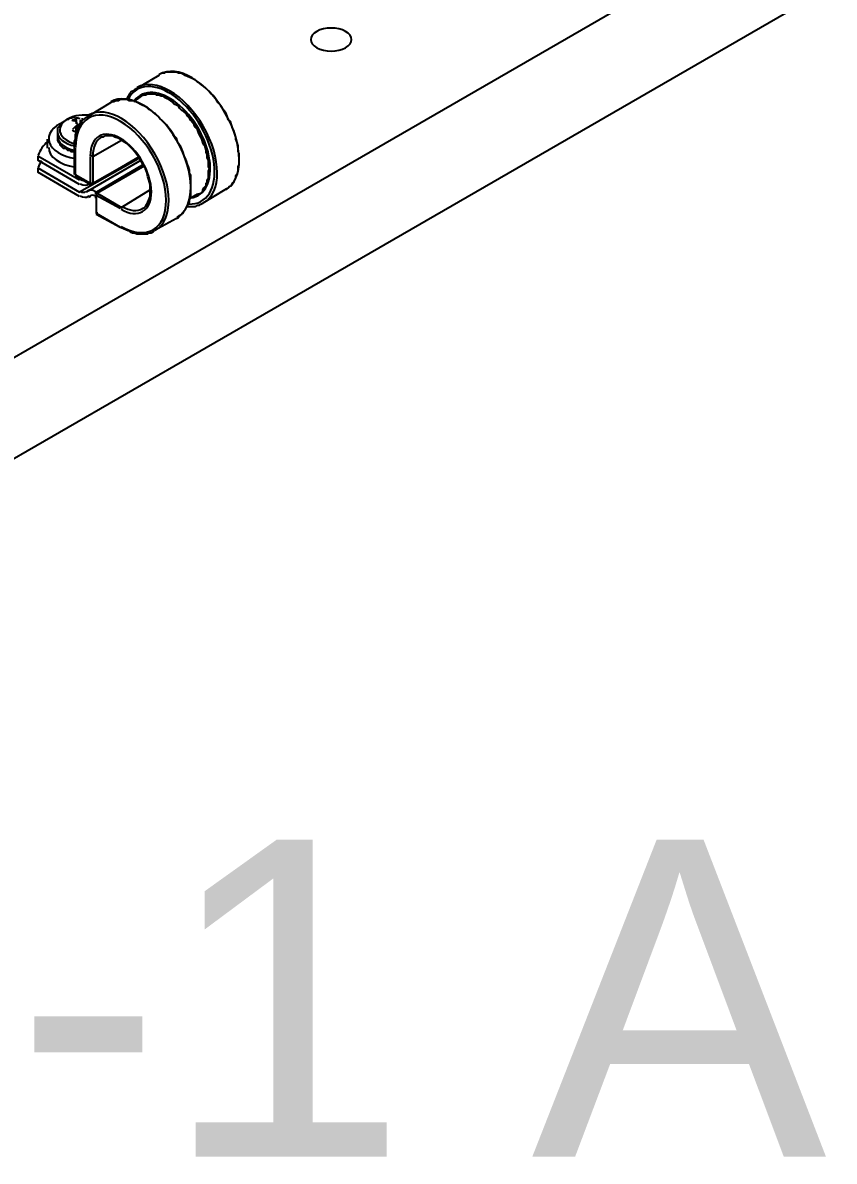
# Model space of a CAD drawing. Header units: millimetres. Extents: x 2758 to 41047, y 670 to 17125.
# Drawn here: x 35674.1 to 35981.1, y 6897.3 to 7328.1 of the extents above; entities that cross this region are included whole.
import ezdxf

# ---------------------------------------------------------------- set-up
doc = ezdxf.new("R2010")
doc.units = ezdxf.units.MM
doc.layers.add('PDF2_Geometría', color=7, linetype='Continuous')
doc.layers.add('PDF2_Texto', color=7, linetype='Continuous')
doc.styles.add('PDF ArialMT', font='arial.ttf')

# ---------------------------------------------------------------- blocks, each defined once
blk = doc.blocks.new('OH3A1-1$-$ASSY$$CENTER$TUB_-_v2$-$copia')
at = {"layer": 'PDF2_Geometría', "lineweight": -3}
for points in [[(15.89675, 7.89672), (19.6091, 10.03996), (19.6091, 9.9633)], [(19.60907, 9.9633), (15.89672, 7.82005), (14.04096, 8.89167), (14.04096, 8.9675), (14.85093, 9.43498)], [(16.90251, 8.62751), (16.88585, 8.61751)], [(16.95251, 8.54084), (16.95334, 8.54167), (16.95501, 8.54251), (16.95584, 8.54334), (16.95751, 8.54417), (16.95834, 8.54584), (16.95918, 8.54667), (16.96001, 8.54834), (16.96084, 8.55001), (16.96084, 8.55167), (16.96168, 8.55251), (16.96251, 8.55501), (16.96251, 8.55667), (16.96251, 8.55834), (16.96334, 8.56001), (16.96334, 8.56167), (16.96334, 8.56417), (16.96334, 8.56584), (16.96334, 8.56834), (16.96251, 8.57001), (16.96251, 8.57251), (16.96251, 8.57417), (16.96168, 8.57667), (16.96084, 8.57917), (16.96084, 8.58084), (16.96001, 8.58334), (16.95918, 8.58584), (16.95834, 8.58751), (16.95751, 8.59001), (16.95668, 8.59251), (16.95501, 8.59417), (16.95418, 8.59667), (16.95334, 8.59917), (16.95168, 8.60084), (16.95001, 8.60334), (16.94918, 8.60501), (16.94751, 8.60667), (16.94584, 8.60917), (16.94501, 8.61084), (16.94334, 8.6125), (16.94168, 8.61417), (16.94001, 8.61584), (16.93835, 8.6175), (16.93668, 8.61917), (16.93501, 8.62), (16.93335, 8.62167), (16.93168, 8.6225), (16.93001, 8.62417), (16.92835, 8.625), (16.92585, 8.62584), (16.92418, 8.62667), (16.92251, 8.6275), (16.92085, 8.62834), (16.91918, 8.62917), (16.91751, 8.62917), (16.91585, 8.63), (16.91418, 8.63), (16.91251, 8.63), (16.91085, 8.63), (16.90918, 8.63), (16.90751, 8.63), (16.90668, 8.62917), (16.90501, 8.62917), (16.90335, 8.62834), (16.90251, 8.6275)], [(16.88585, 8.61751), (16.88418, 8.61667), (16.88335, 8.61584), (16.88168, 8.61501), (16.88085, 8.61417), (16.88001, 8.61334), (16.87918, 8.61167), (16.87835, 8.61001), (16.87751, 8.60917)], [(16.91584, 8.51917), (16.91751, 8.52001), (16.91834, 8.52167), (16.92001, 8.52251), (16.92084, 8.52334), (16.92168, 8.52501), (16.92251, 8.52584), (16.92334, 8.52751), (16.92418, 8.52917), (16.92501, 8.53001), (16.92584, 8.53167), (16.92584, 8.53334), (16.92668, 8.53584), (16.92668, 8.53751), (16.92668, 8.53917), (16.92668, 8.54084), (16.92668, 8.54334), (16.92668, 8.54501), (16.92668, 8.54751), (16.92668, 8.54917), (16.92668, 8.55167), (16.92584, 8.55334), (16.92584, 8.55584), (16.92501, 8.55834), (16.92418, 8.56001), (16.92334, 8.56251), (16.92251, 8.56501), (16.92168, 8.56667), (16.92084, 8.56917), (16.92001, 8.57167), (16.91918, 8.57334), (16.91751, 8.57584), (16.91668, 8.57751), (16.91584, 8.58001), (16.91418, 8.58167), (16.91251, 8.58417), (16.91168, 8.58584), (16.91001, 8.5875), (16.90834, 8.59), (16.90668, 8.59167), (16.90501, 8.59334), (16.90334, 8.595), (16.90168, 8.59667), (16.90001, 8.59834), (16.89835, 8.59917), (16.89668, 8.60084), (16.89501, 8.60167), (16.89335, 8.60334), (16.89168, 8.60417), (16.89001, 8.605), (16.88835, 8.60584), (16.88668, 8.60667), (16.88501, 8.6075), (16.88335, 8.60834), (16.88168, 8.60834), (16.88001, 8.60834), (16.87835, 8.60917), (16.87668, 8.60917), (16.87501, 8.60917), (16.87335, 8.60917), (16.87168, 8.60834), (16.87001, 8.60834), (16.86835, 8.6075), (16.86751, 8.6075), (16.86585, 8.60667)], [(16.88918, 8.61167), (16.88335, 8.60751)], [(16.93168, 8.53751), (16.93418, 8.53834), (16.93501, 8.53917), (16.93584, 8.54001), (16.93584, 8.54084), (16.93668, 8.54251), (16.93751, 8.54334), (16.93834, 8.54417), (16.93834, 8.54584), (16.93918, 8.54667), (16.93918, 8.54834), (16.94001, 8.55001), (16.94001, 8.55167), (16.94001, 8.55334), (16.94001, 8.55501), (16.94084, 8.55667), (16.94001, 8.55834), (16.94001, 8.56001), (16.94001, 8.56167), (16.94001, 8.56334), (16.93918, 8.56501), (16.93918, 8.56751), (16.93834, 8.56917), (16.93834, 8.57084), (16.93751, 8.57334), (16.93668, 8.57501), (16.93584, 8.57667), (16.93501, 8.57917), (16.93418, 8.58084), (16.93334, 8.58251), (16.93251, 8.58417), (16.93168, 8.58667), (16.93001, 8.58834), (16.92918, 8.59001), (16.92834, 8.59167), (16.92668, 8.59334), (16.92584, 8.59501), (16.92418, 8.59667), (16.92334, 8.59834), (16.92168, 8.60001), (16.92001, 8.60084), (16.91835, 8.60251), (16.91751, 8.60417), (16.91585, 8.60501), (16.91418, 8.60584), (16.91251, 8.6075), (16.91168, 8.60834), (16.91001, 8.60917), (16.90835, 8.61), (16.90668, 8.61084), (16.90585, 8.61167), (16.90418, 8.61167), (16.90251, 8.6125), (16.90085, 8.6125), (16.90001, 8.61334), (16.89835, 8.61334), (16.89751, 8.61334), (16.89585, 8.61334), (16.89501, 8.61334), (16.89335, 8.61334), (16.89251, 8.6125), (16.89085, 8.6125), (16.88918, 8.61167)], [(16.86584, 8.60667), (16.84918, 8.59667)], [(16.83918, 8.59584), (16.83751, 8.59584), (16.83668, 8.59501), (16.83501, 8.59501), (16.83418, 8.59417), (16.83251, 8.59417), (16.83168, 8.59334), (16.83084, 8.59251), (16.82918, 8.59167), (16.82834, 8.59084), (16.82751, 8.59001), (16.82751, 8.58917), (16.82668, 8.58834), (16.82584, 8.58751), (16.82584, 8.58584), (16.82584, 8.58501), (16.82584, 8.58417)], [(16.84918, 8.59667), (16.84835, 8.59584), (16.84668, 8.59501), (16.84585, 8.59417), (16.84418, 8.59334), (16.84335, 8.59167), (16.84251, 8.59084), (16.84168, 8.58917), (16.84085, 8.58751), (16.84085, 8.58584), (16.84001, 8.58417), (16.83918, 8.58251), (16.83918, 8.58084), (16.83918, 8.57917), (16.83835, 8.57751), (16.83835, 8.57501), (16.83835, 8.57334)], [(16.83918, 8.59167), (16.83918, 8.59167)], [(16.84001, 8.59417), (16.84001, 8.59084)], [(16.84334, 8.59417), (16.84334, 8.59417)], [(16.84334, 8.59084), (16.84334, 8.59334), (16.84334, 8.59084)], [(16.82584, 8.58417), (16.82584, 8.58084), (16.82584, 8.58001), (16.82584, 8.57917), (16.82584, 8.57834), (16.82668, 8.57667), (16.82751, 8.57584), (16.82751, 8.57501), (16.82834, 8.57417), (16.82918, 8.57334), (16.83001, 8.57251), (16.83168, 8.57251), (16.83251, 8.57167), (16.83334, 8.57084), (16.83501, 8.57084), (16.83584, 8.57001), (16.83751, 8.57001), (16.83834, 8.56917)], [(16.83918, 8.58917), (16.83918, 8.58917)], [(16.84001, 8.58501), (16.84001, 8.58917), (16.84001, 8.58501)], [(16.84084, 8.59001), (16.84084, 8.59084)], [(16.84084, 8.58751), (16.84084, 8.59084)], [(16.84085, 8.58751), (16.84085, 8.59001)], [(16.81835, 8.57251), (16.81835, 8.57917)], [(16.87418, 8.57834), (16.85251, 8.56584)], [(16.89001, 8.52667), (16.89168, 8.52751), (16.89251, 8.52834), (16.89334, 8.53001), (16.89418, 8.53167), (16.89501, 8.53334), (16.89584, 8.53584), (16.89584, 8.53751), (16.89584, 8.54001), (16.89584, 8.54251), (16.89584, 8.54501), (16.89501, 8.54834), (16.89418, 8.55084), (16.89334, 8.55417), (16.89251, 8.55667), (16.89084, 8.55917), (16.88918, 8.56251), (16.88751, 8.56501), (16.88584, 8.56751), (16.88418, 8.57001), (16.88251, 8.57167), (16.88001, 8.57417), (16.87835, 8.57584), (16.87585, 8.57751), (16.87335, 8.57917), (16.87168, 8.58001), (16.86918, 8.58084), (16.86751, 8.58167), (16.86501, 8.58167), (16.86335, 8.58167), (16.86168, 8.58167), (16.86001, 8.58084), (16.85835, 8.58084)], [(16.81085, 8.56667), (16.84251, 8.54834)], [(16.81085, 8.56667), (16.81085, 8.56334)], [(16.83834, 8.57334), (16.83834, 8.55251)], [(16.83918, 8.57251), (16.83918, 8.55251), (16.85085, 8.54584)], [(16.85085, 8.54584), (16.85085, 8.56584)], [(16.88751, 8.56584), (16.85168, 8.54501)], [(16.85251, 8.56584), (16.85251, 8.54584), (16.88751, 8.56584)], [(16.84251, 8.54501), (16.81085, 8.56334)], [(16.81085, 8.55751), (16.84251, 8.53917)], [(16.81085, 8.55751), (16.81085, 8.55417)], [(16.88668, 8.56417), (16.84251, 8.53917)], [(16.88918, 8.56334), (16.84751, 8.53917)], [(16.89084, 8.56001), (16.85418, 8.53834)], [(16.89084, 8.55917), (16.85501, 8.53834)], [(16.89168, 8.55917), (16.85585, 8.53834), (16.87418, 8.52751)], [(16.88668, 8.56501), (16.88668, 8.56417)], [(16.84251, 8.53584), (16.81085, 8.55417)], [(16.83918, 8.55167), (16.85085, 8.54501)], [(16.84334, 8.54917), (16.84251, 8.54834)], [(16.85001, 8.54501), (16.84918, 8.54501)], [(16.89585, 8.54084), (16.87418, 8.52751)], [(16.95251, 8.54084), (16.93585, 8.53084)], [(16.85001, 8.53584), (16.84918, 8.53584)], [(16.85085, 8.53584), (16.84918, 8.53501)], [(16.85418, 8.53834), (16.85501, 8.53834)], [(16.85501, 8.53501), (16.85418, 8.53501)], [(16.85501, 8.53751), (16.85501, 8.52417)], [(16.87335, 8.52667), (16.85501, 8.53667), (16.85501, 8.52334), (16.87335, 8.51251)], [(16.92418, 8.52834), (16.92585, 8.52834), (16.92751, 8.52834), (16.92835, 8.52834), (16.93001, 8.52834), (16.93168, 8.52917), (16.93335, 8.52917), (16.93418, 8.53001), (16.93585, 8.53084)], [(16.93168, 8.53751), (16.92584, 8.53417)], [(16.85501, 8.52251), (16.87335, 8.51251)], [(16.91584, 8.51917), (16.89918, 8.51001)], [(16.87335, 8.51251), (16.87585, 8.51167), (16.87751, 8.51084), (16.87918, 8.51001), (16.88084, 8.50917), (16.88251, 8.50834), (16.88418, 8.50834), (16.88584, 8.50751), (16.88751, 8.50751), (16.88918, 8.50751), (16.89084, 8.50751), (16.89251, 8.50751), (16.89418, 8.50751), (16.89501, 8.50834), (16.89668, 8.50834), (16.89834, 8.50917), (16.89918, 8.51001)]]:
    blk.add_lwpolyline(points, dxfattribs=at)
for centre, radius, start, end in [((16.83311, 8.57338), 0.02036, 69.63817, 79.51215), ((16.83655, 8.57693), 0.0187, 70.17047, 81.10741), ((16.84627, 8.56542), 0.03209, 84.7408, 101.79885), ((16.82079, 8.57584), 0.02527, 37.01144, 40.07162), ((16.86989, 8.57313), 0.03356, 147.98981, 150.83709), ((16.84021, 8.56203), 0.03256, 80.56163, 83.4466), ((16.86544, 8.55972), 0.03894, 129.97671, 136.67954), ((16.92111, 8.49714), 0.11967, 132.92158, 133.04517), ((16.83332, 8.5499), 0.02353, 146.72657, 160.18206), ((16.89017, 8.57003), 0.00608, 239.57966, 254.33438), ((16.84043, 8.55292), 0.00125, 180.00044, 239.99501), ((16.8521, 8.54626), 0.00125, 240.00353, 299.9981), ((16.85626, 8.53792), 0.00125, 119.95569, 180.04285), ((16.85626, 8.52459), 0.00125, 180.00044, 239.99501)]:
    blk.add_arc(centre, radius, start, end, dxfattribs=at)
for points in [[(17.02203, 8.66078), (17.01601, 8.65736), (17.01601, 8.65182), (17.02203, 8.6484)], [(17.04383, 8.66078), (17.03781, 8.66419), (17.02805, 8.66419), (17.02203, 8.66078)], [(17.04383, 8.6484), (17.04985, 8.65182), (17.04985, 8.65736), (17.04383, 8.66078)], [(17.02203, 8.6484), (17.02805, 8.64499), (17.03781, 8.64499), (17.04383, 8.6484)], [(16.95283, 8.59896), (16.9389, 8.62308), (16.91647, 8.63619), (16.90272, 8.62825)], [(16.93616, 8.58896), (16.92224, 8.61307), (16.89981, 8.62619), (16.88606, 8.61825)], [(16.91529, 8.61097), (16.9003, 8.62225), (16.88567, 8.62167), (16.87929, 8.60956)], [(16.91619, 8.60651), (16.90358, 8.61645), (16.8908, 8.61724), (16.88404, 8.60849)], [(16.91616, 8.57813), (16.90224, 8.60224), (16.87981, 8.61535), (16.86606, 8.60741)], [(16.94437, 8.56061), (16.9421, 8.57923), (16.93029, 8.5997), (16.91529, 8.61097)], [(16.87362, 8.59264), (16.85466, 8.60368), (16.83936, 8.59484), (16.83943, 8.5729)], [(16.89949, 8.56813), (16.88557, 8.59224), (16.86314, 8.60535), (16.84939, 8.59741)], [(16.94095, 8.56362), (16.93865, 8.57952), (16.92881, 8.59656), (16.91619, 8.60651)], [(16.83079, 8.59224), (16.82215, 8.58882), (16.81778, 8.58286), (16.81958, 8.57696)], [(16.83989, 8.59683), (16.83258, 8.59525), (16.82765, 8.59112), (16.82751, 8.58646)], [(16.84017, 8.59484), (16.83882, 8.59436), (16.83767, 8.59372), (16.8368, 8.59297)], [(16.90809, 8.53294), (16.90801, 8.55488), (16.89258, 8.58161), (16.87362, 8.59264)], [(16.95314, 8.54093), (16.96689, 8.54887), (16.96675, 8.57485), (16.95283, 8.59896)], [(16.82584, 8.58459), (16.82584, 8.57992), (16.83107, 8.57574), (16.83898, 8.57408)], [(16.82751, 8.58646), (16.82737, 8.58179), (16.83205, 8.57756), (16.83926, 8.57582)], [(16.8368, 8.58621), (16.83767, 8.58546), (16.83882, 8.58482), (16.84017, 8.58433)], [(16.87361, 8.57971), (16.86084, 8.58718), (16.85056, 8.58124), (16.85064, 8.56645)], [(16.93647, 8.53093), (16.95022, 8.53887), (16.95008, 8.56485), (16.93616, 8.58896)], [(16.81861, 8.5778), (16.81505, 8.57449), (16.81253, 8.57085), (16.81118, 8.56704)], [(16.81958, 8.57696), (16.82137, 8.57106), (16.82901, 8.56628), (16.83916, 8.56471)], [(16.82584, 8.58126), (16.82584, 8.57659), (16.83107, 8.57241), (16.83898, 8.57075)], [(16.83918, 8.57376), (16.83918, 8.57365), (16.83931, 8.57354), (16.83954, 8.57346)], [(16.85897, 8.58082), (16.85486, 8.57844), (16.85255, 8.57331), (16.85258, 8.56656)], [(16.89688, 8.5394), (16.89679, 8.55419), (16.88637, 8.57224), (16.87361, 8.57971)], [(16.91647, 8.5201), (16.93022, 8.52804), (16.93008, 8.55402), (16.91616, 8.57813)], [(16.81918, 8.57292), (16.81918, 8.56597), (16.82736, 8.55987), (16.83916, 8.55805)], [(16.85121, 8.56679), (16.8517, 8.56663), (16.85249, 8.56663), (16.85298, 8.56679)], [(16.8998, 8.5101), (16.91355, 8.51804), (16.91341, 8.54402), (16.89949, 8.56813)], [(16.92515, 8.53014), (16.93883, 8.52961), (16.94664, 8.54199), (16.94437, 8.56061)], [(16.9266, 8.53479), (16.93755, 8.53627), (16.94326, 8.54773), (16.94095, 8.56362)], [(16.83918, 8.55292), (16.83918, 8.55281), (16.83931, 8.55271), (16.83954, 8.55263)], [(16.83973, 8.5523), (16.83968, 8.55206), (16.83971, 8.55189), (16.8398, 8.55184)], [(16.84292, 8.54895), (16.84398, 8.54834), (16.84502, 8.54809), (16.84591, 8.54823)], [(16.84286, 8.54552), (16.84571, 8.5439), (16.84838, 8.544), (16.85, 8.54579)], [(16.84292, 8.53979), (16.84462, 8.53881), (16.84623, 8.53877), (16.8473, 8.53969)], [(16.85466, 8.53949), (16.85205, 8.54098), (16.84956, 8.54102), (16.84791, 8.5396)], [(16.85121, 8.54596), (16.8517, 8.5458), (16.85249, 8.5458), (16.85298, 8.54596)], [(16.8514, 8.54564), (16.85135, 8.5454), (16.85137, 8.54523), (16.85147, 8.54517)], [(16.85272, 8.54517), (16.85282, 8.54523), (16.85284, 8.5454), (16.85279, 8.54564)], [(16.87392, 8.52614), (16.88669, 8.51867), (16.89697, 8.5246), (16.89688, 8.5394)], [(16.84286, 8.53635), (16.84548, 8.53487), (16.84796, 8.53483), (16.84961, 8.53624)], [(16.8546, 8.53606), (16.8529, 8.53704), (16.85129, 8.53707), (16.85022, 8.53615)], [(16.85501, 8.53792), (16.85501, 8.53781), (16.85514, 8.53771), (16.85538, 8.53763)], [(16.85645, 8.53884), (16.85606, 8.53849), (16.85567, 8.53781), (16.85556, 8.5373)], [(16.85608, 8.53884), (16.85589, 8.539), (16.85573, 8.53906), (16.85564, 8.539)], [(16.8739, 8.5132), (16.89286, 8.50217), (16.90817, 8.51101), (16.90809, 8.53294)], [(16.85501, 8.52459), (16.85501, 8.52448), (16.85514, 8.52437), (16.85538, 8.52429)], [(16.85557, 8.52397), (16.85552, 8.52373), (16.85554, 8.52356), (16.85564, 8.52351)], [(16.87478, 8.528), (16.8744, 8.52766), (16.874, 8.52697), (16.8739, 8.52647)], [(16.87467, 8.52828), (16.88051, 8.52489), (16.8861, 8.52432), (16.89022, 8.52669)], [(16.8739, 8.51314), (16.87385, 8.5129), (16.87387, 8.51273), (16.87397, 8.51267)]]:
    blk.add_open_spline(points, degree=3, dxfattribs=at)
at = {"layer": 'PDF2_Texto', "insert": (16.79333, 7.92735), "char_height": 0.239979, "attachment_point": 4, "style": 'PDF ArialMT'}
blk.add_mtext('-1 ASS', dxfattribs=at)

msp = doc.modelspace()

# ---------------------------------------------------------------- block references
at = {"xscale": 500, "yscale": 500, "zscale": 500}
msp.add_blockref('OH3A1-1$-$ASSY$$CENTER$TUB_-_v2$-$copia', (27274.29, 2994.47), dxfattribs=at)

doc.saveas('drawing.dxf')
